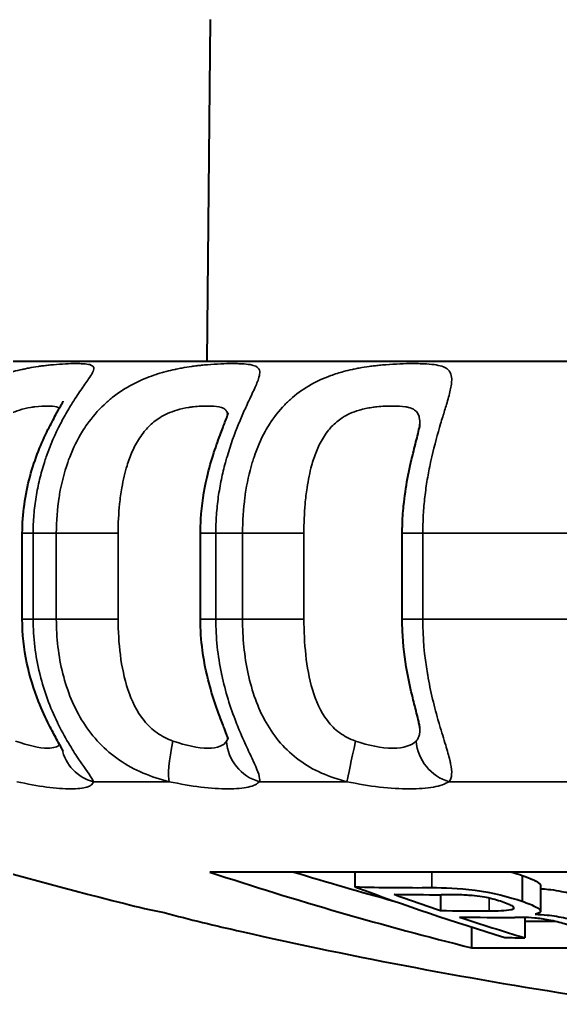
# Model space of a CAD drawing. Header units: millimetres. Extents: x 0 to 3364, y 0 to 2376.
# Drawn here: x 1390.16 to 1396.45, y 1665.91 to 1677.27 of the extents above; entities that cross this region are included whole.
import ezdxf

# ---------------------------------------------------------------- set-up
doc = ezdxf.new("R2010")
doc.units = ezdxf.units.MM
doc.header["$LTSCALE"] = 4
doc.layers.add('가시적인 것(ISO)', color=3, linetype='Continuous', lineweight=40, true_color=0x00ff00)
doc.layers.add('가시적인 좁은 것(ISO)', color=3, linetype='Continuous', lineweight=35, true_color=0x00ff00)

msp = doc.modelspace()

# ---------------------------------------------------------------- linework, layer by layer
at = {"layer": '가시적인 것(ISO)'}
for p, q in [((1392.3743, 1677.2741), (1392.3377, 1673.3049)), ((1387.3011, 1673.3049), (1423.3011, 1673.3049)), ((1390.1926, 1670.3088), (1390.1926, 1671.3049)), ((1392.2622, 1670.3088), (1392.2622, 1671.3049)), ((1394.6074, 1670.3088), (1394.6074, 1671.3049)), ((1392.5921, 1669.3503), (1392.5922, 1669.3503)), ((1392.9111, 1669.3503), (1392.9112, 1669.3503)), ((1394.9673, 1669.3503), (1394.9674, 1669.3503)), ((1409.0826, 1667.3697), (1392.3699, 1667.3697)), ((1394.0551, 1667.3697), (1394.0551, 1667.1977)), ((1396.0016, 1667.3302), (1396.0016, 1667.0302)), ((1396.2139, 1667.2145), (1396.2139, 1666.9145)), ((1395.0503, 1667.1064), (1395.0503, 1666.9223)), ((1396.0332, 1666.8416), (1396.0332, 1666.6045)), ((1396.3795, 1666.7966), (1396.0332, 1666.7966)), ((1395.4126, 1666.73), (1395.4126, 1666.49)), ((1395.4126, 1666.49), (1408.1928, 1666.49))]:
    msp.add_line(p, q, dxfattribs=at)
for start, end in [(251.03715, 255.84106), (257.24401, 261.40872)]:
    msp.add_arc((1405.3011, 1722.1741), 56.9, start, end, dxfattribs=at)
for centre, major_axis, ratio, start_param, end_param in [((1405.3011, 1722.1741), (0, -56.9), 0.8451759, 6.010942, 6.0760841), ((1405.3011, 1722.1741), (0, -56.6), 0.8451759, 6.0306227, 6.0557458), ((1394.7687, 1721.8741), (0, -54.6861), 0.692227, 6.264333, 6.2880116), ((1404.5871, 1721.8741), (0, -56.5906), 0.7216551, 6.0223461, 6.0662637), ((1404.8223, 1721.8741), (0, -56.5958), 0.7216205, 6.0280258, 6.0415686), ((1394.9927, 1721.8741), (0, -54.7677), 0.6922753, 6.2705622, 6.2849315), ((1393.7278, 1722.1741), (0, -55.4665), 0.4104777, 6.1799992, 6.2001424), ((1398.2601, 1722.1741), (0, -56.1173), 0.6629956, 6.1097405, 6.134204), ((1395.5274, 1721.8741), (0, -54.9561), 0.6921684, 6.2706417, 6.2855163), ((1404.8227, 1721.8741), (0, -56.5958), 0.721647, 6.0471975, 6.0662818), ((1395.7507, 1721.8741), (0, -55.0315), 0.6921622, 6.2706607, 6.2875189), ((1396.5083, 1721.8741), (0, -55.2739), 0.6919904, 6.2646042, 6.2707655)]:
    msp.add_ellipse(centre, major_axis=major_axis, ratio=ratio, start_param=start_param, end_param=end_param, dxfattribs=at)
for points, knots in [([(1390.1926, 1671.3049), (1390.1926, 1671.5283), (1390.225, 1671.7549), (1390.3096, 1672.0673), (1390.343, 1672.1662), (1390.4145, 1672.3478), (1390.4525, 1672.4319), (1390.5222, 1672.5726), (1390.554, 1672.6322), (1390.6036, 1672.7224), (1390.6232, 1672.757), (1390.6485, 1672.8029), (1390.6568, 1672.8183), (1390.6653, 1672.835), (1390.6674, 1672.8394), (1390.6682, 1672.841), (1390.6682, 1672.8412), (1390.6682, 1672.8412)], [0, 0, 0, 0, 0.06702213, 0.06702213, 0.09919206, 0.09919206, 0.12918749, 0.12918749, 0.15367738, 0.15367738, 0.17136256, 0.17136256, 0.182782, 0.182782, 0.18991104, 0.18991104, 0.19136644, 0.19136644, 0.19136644, 0.19136644]), ([(1392.2622, 1671.3049), (1392.2622, 1671.3598), (1392.264, 1671.4147), (1392.2774, 1671.6347), (1392.3027, 1671.7997), (1392.3619, 1672.0555), (1392.3897, 1672.1523), (1392.4455, 1672.3238), (1392.4734, 1672.4005), (1392.5193, 1672.5216), (1392.5382, 1672.57), (1392.5634, 1672.6364), (1392.5718, 1672.6595), (1392.5808, 1672.6863), (1392.5832, 1672.6943), (1392.5853, 1672.7016), (1392.5856, 1672.7026), (1392.5857, 1672.7032)], [0, 0, 0, 0, 0.01646684, 0.01646684, 0.0662079, 0.0662079, 0.0977163, 0.0977163, 0.12526387, 0.12526387, 0.14574158, 0.14574158, 0.15882704, 0.15882704, 0.16668936, 0.16668936, 0.1715139, 0.1715139, 0.1715139, 0.1715139]), ([(1394.6074, 1671.3049), (1394.6074, 1671.3317), (1394.6077, 1671.3586), (1394.6105, 1671.4661), (1394.6157, 1671.5466), (1394.6447, 1671.8388), (1394.6877, 1672.051), (1394.7514, 1672.3077), (1394.7699, 1672.3778), (1394.7935, 1672.4729), (1394.8011, 1672.5052), (1394.809, 1672.5442), (1394.8111, 1672.5563), (1394.8129, 1672.569), (1394.8132, 1672.5724), (1394.8133, 1672.5737), (1394.8133, 1672.5738), (1394.8133, 1672.5739)], [0, 0, 0, 0, 0.00805571, 0.00805571, 0.03226216, 0.03226216, 0.09688695, 0.09688695, 0.12272368, 0.12272368, 0.13806318, 0.13806318, 0.14693672, 0.14693672, 0.15302399, 0.15302399, 0.15444399, 0.15444399, 0.15444399, 0.15444399]), ([(1390.6677, 1668.7734), (1390.6676, 1668.7736), (1390.6674, 1668.7739), (1390.6658, 1668.7773), (1390.663, 1668.7832), (1390.6533, 1668.8019), (1390.6454, 1668.8165), (1390.6228, 1668.8572), (1390.6074, 1668.8846), (1390.5645, 1668.9623), (1390.5348, 1669.017), (1390.4626, 1669.16), (1390.4195, 1669.2535), (1390.3257, 1669.4911), (1390.2787, 1669.6423), (1390.2113, 1669.9632), (1390.1926, 1670.1367), (1390.1926, 1670.3088)], [0.02661533, 0.02661533, 0.02661533, 0.02661533, 0.0294363, 0.0294363, 0.03732185, 0.03732185, 0.04806105, 0.04806105, 0.06234907, 0.06234907, 0.08537463, 0.08537463, 0.11889528, 0.11889528, 0.16680095, 0.16680095, 0.21841987, 0.21841987, 0.21841987, 0.21841987]), ([(1392.5854, 1668.9118), (1392.5853, 1668.9119), (1392.5853, 1668.9121), (1392.5845, 1668.9151), (1392.5826, 1668.9217), (1392.5758, 1668.9425), (1392.5707, 1668.9569), (1392.5556, 1668.998), (1392.5443, 1669.0275), (1392.5137, 1669.1069), (1392.4931, 1669.1603), (1392.4412, 1669.3023), (1392.4096, 1669.3959), (1392.3406, 1669.6359), (1392.307, 1669.7886), (1392.2706, 1670.0636), (1392.2622, 1670.1865), (1392.2622, 1670.3088)], [0.01618566, 0.01618566, 0.01618566, 0.01618566, 0.01855519, 0.01855519, 0.02699198, 0.02699198, 0.03629142, 0.03629142, 0.0504293, 0.0504293, 0.07141237, 0.07141237, 0.10345496, 0.10345496, 0.1506642, 0.1506642, 0.18735957, 0.18735957, 0.18735957, 0.18735957]), ([(1394.8134, 1669.0396), (1394.8134, 1669.0396), (1394.8133, 1669.0408), (1394.8125, 1669.0476), (1394.8113, 1669.056), (1394.8069, 1669.0807), (1394.8031, 1669.0987), (1394.7919, 1669.1478), (1394.7836, 1669.1812), (1394.7608, 1669.2704), (1394.7453, 1669.3299), (1394.7066, 1669.4875), (1394.6833, 1669.5908), (1394.6366, 1669.8487), (1394.6174, 1670.0088), (1394.6084, 1670.2155), (1394.6074, 1670.2622), (1394.6074, 1670.3088)], [0.00510241, 0.00510241, 0.00510241, 0.00510241, 0.00934236, 0.00934236, 0.01742867, 0.01742867, 0.02782897, 0.02782897, 0.04227652, 0.04227652, 0.06395576, 0.06395576, 0.09745669, 0.09745669, 0.14560969, 0.14560969, 0.15960298, 0.15960298, 0.15960298, 0.15960298]), ([(1396.0016, 1667.3302), (1396.0459, 1667.3143), (1396.0871, 1667.2987), (1396.1215, 1667.2834), (1396.1376, 1667.2762), (1396.1522, 1667.269), (1396.1646, 1667.262), (1396.1787, 1667.2541), (1396.1903, 1667.2463), (1396.1986, 1667.2389), (1396.2047, 1667.2336), (1396.2091, 1667.2284), (1396.2115, 1667.2235), (1396.2131, 1667.2204), (1396.2139, 1667.2174), (1396.2139, 1667.2145)], [0, 0, 0, 0, 0.0001900678, 0.0001900678, 0.0001900678, 0.00027928032, 0.00027928032, 0.00027928032, 0.0003801356, 0.0003801356, 0.0003801356, 0.00045400624, 0.00045400624, 0.00045400624, 0.00050148158, 0.00050148158, 0.00050148158, 0.00050148158]), ([(1394.9514, 1667.1887), (1395.0939, 1667.1891), (1395.2564, 1667.1849), (1395.6505, 1667.1324), (1395.8542, 1667.0807), (1396.0016, 1667.0302)], [0, 0, 0, 0, 0.5, 0.5, 1, 1, 1, 1]), ([(1395.7883, 1667.0165), (1395.7621, 1667.0255), (1395.7342, 1667.0346), (1395.6768, 1667.0512), (1395.6448, 1667.0596), (1395.5823, 1667.0729), (1395.5482, 1667.0796), (1395.4651, 1667.0914), (1395.4252, 1667.0951), (1395.3591, 1667.1), (1395.3016, 1667.1037), (1395.1622, 1667.1065), (1395.1106, 1667.1065), (1395.0589, 1667.1065)], [-0.24426876, -0.24426876, -0.24426876, -0.24426876, -0.17848251, -0.17848251, -0.12000525, -0.12000525, -0.08850033, -0.08850033, -0.05630195, -0.05630195, -0.02221859, -0.02221859, 0, 0, 0, 0]), ([(1396.2139, 1667.1763), (1396.2217, 1667.1758), (1396.2297, 1667.1753), (1396.268, 1667.1724), (1396.2991, 1667.1694), (1396.3748, 1667.1598), (1396.4157, 1667.1532), (1396.4841, 1667.1398), (1396.5284, 1667.1305), (1396.6502, 1667.0995), (1396.7022, 1667.0839), (1396.7377, 1667.0733)], [-0.068951486, -0.068951486, -0.068951486, -0.068951486, -0.064613188, -0.064613188, -0.048254751, -0.048254751, -0.027270638, -0.027270638, -0.014096143, -0.014096143, 0, 0, 0, 0]), ([(1395.6161, 1666.9181), (1395.665, 1666.9183), (1395.712, 1666.9192), (1395.7561, 1666.9213), (1395.7998, 1666.9234), (1395.8394, 1666.9268), (1395.8695, 1666.9329), (1395.8847, 1666.936), (1395.8967, 1666.94), (1395.902, 1666.9453), (1395.9073, 1666.9507), (1395.9065, 1666.9574), (1395.8986, 1666.965), (1395.8915, 1666.9718), (1395.8784, 1666.9793), (1395.8624, 1666.9869), (1395.8422, 1666.9965), (1395.8161, 1667.0065), (1395.7883, 1667.0165)], [0, 0, 0, 0, 0.00021229069, 0.00021229069, 0.00021229069, 0.00042328544, 0.00042328544, 0.00042328544, 0.00052966105, 0.00052966105, 0.00052966105, 0.00063706971, 0.00063706971, 0.00063706971, 0.00073262946, 0.00073262946, 0.00073262946, 0.00085336554, 0.00085336554, 0.00085336554, 0.00085336554]), ([(1396.0016, 1667.0302), (1396.0659, 1667.0072), (1396.1262, 1666.9837), (1396.1646, 1666.962), (1396.189, 1666.9483), (1396.2058, 1666.935), (1396.2115, 1666.9235), (1396.2173, 1666.912), (1396.2122, 1666.9019), (1396.1979, 1666.8941), (1396.187, 1666.8881), (1396.1706, 1666.8834), (1396.1521, 1666.8793)], [0, 0, 0, 0, 0.3659486, 0.3659486, 0.3659486, 0.5961298, 0.5961298, 0.5961298, 0.8272124, 0.8272124, 0.8272124, 1, 1, 1, 1]), ([(1396.1521, 1666.8793), (1396.1953, 1666.8778), (1396.2424, 1666.875), (1396.2931, 1666.8697), (1396.3278, 1666.8661), (1396.3648, 1666.8612), (1396.401, 1666.8552), (1396.4372, 1666.8492), (1396.4734, 1666.8421), (1396.5074, 1666.8346), (1396.5686, 1666.821), (1396.6251, 1666.806), (1396.6772, 1666.7911), (1396.6979, 1666.7852), (1396.7178, 1666.7792), (1396.7377, 1666.7733)], [0, 0, 0, 0, 0.2451697, 0.2451697, 0.2451697, 0.4124681, 0.4124681, 0.4124681, 0.5791745, 0.5791745, 0.5791745, 0.8808313, 0.8808313, 0.8808313, 1, 1, 1, 1]), ([(1396.5727, 1666.7449), (1396.5216, 1666.7599), (1396.4677, 1666.7751), (1396.4089, 1666.7896), (1396.3775, 1666.7972), (1396.3443, 1666.8048), (1396.3099, 1666.8116), (1396.2828, 1666.8169), (1396.2544, 1666.8219), (1396.2268, 1666.8258), (1396.1992, 1666.8296), (1396.1721, 1666.8326), (1396.1466, 1666.8349), (1396.0966, 1666.8393), (1396.0509, 1666.8413), (1396.0089, 1666.8423), (1395.9764, 1666.8431), (1395.9456, 1666.8432), (1395.9158, 1666.8431)], [0, 0, 0, 0, 0.2613395, 0.2613395, 0.2613395, 0.4004263, 0.4004263, 0.4004263, 0.510273, 0.510273, 0.510273, 0.6195376, 0.6195376, 0.6195376, 0.8343687, 0.8343687, 0.8343687, 1, 1, 1, 1])]:
    msp.add_open_spline(points, degree=3, knots=knots, dxfattribs=at)
msp.add_open_spline([(1395.875, 1667.3697), (1395.9203, 1667.3568), (1395.9629, 1667.3434), (1396.0016, 1667.3302)], degree=3, dxfattribs=at)
at = {"layer": '가시적인 좁은 것(ISO)'}
for p, q in [((1390.318, 1671.3049), (1390.1926, 1671.3049)), ((1390.318, 1671.3049), (1390.5876, 1671.3049)), ((1390.318, 1671.3049), (1390.318, 1670.3088)), ((1390.5876, 1670.3088), (1390.5876, 1671.3049)), ((1391.3058, 1671.3049), (1390.5876, 1671.3049)), ((1391.3058, 1671.3049), (1391.3058, 1670.3088)), ((1392.2622, 1671.3049), (1392.4407, 1671.3049)), ((1392.4407, 1671.3049), (1392.7516, 1671.3049)), ((1392.4407, 1671.3049), (1392.4407, 1670.3088)), ((1392.7516, 1670.3088), (1392.7516, 1671.3049)), ((1392.7516, 1671.3049), (1393.4645, 1671.3049)), ((1393.4645, 1671.3049), (1393.4645, 1670.3088)), ((1394.846, 1671.3049), (1394.6074, 1671.3049)), ((1394.846, 1671.3049), (1398.6697, 1671.3049)), ((1394.846, 1671.3049), (1394.846, 1670.3088)), ((1390.318, 1670.3088), (1390.1926, 1670.3088)), ((1390.318, 1670.3088), (1390.5876, 1670.3088)), ((1391.3058, 1670.3088), (1390.5876, 1670.3088)), ((1392.4407, 1670.3088), (1392.2622, 1670.3088)), ((1392.4407, 1670.3088), (1392.7516, 1670.3088)), ((1393.4645, 1670.3088), (1392.7516, 1670.3088)), ((1394.846, 1670.3088), (1394.6074, 1670.3088)), ((1394.846, 1670.3088), (1398.6697, 1670.3088)), ((1391.0181, 1668.4194), (1391.8993, 1668.4194)), ((1392.949, 1668.4194), (1393.9648, 1668.4194)), ((1395.1511, 1668.4194), (1399.5608, 1668.4194)), ((1394.9514, 1667.3697), (1394.9514, 1667.1887)), ((1395.6161, 1667.0656), (1395.6161, 1666.9181))]:
    msp.add_line(p, q, dxfattribs=at)
for centre, major_axis, ratio, start_param, end_param in [((1391.1437, 1668.8917), (-0.4882, 0.108), 0.9774647, 0.4095619, 1.5297021), ((1392.0171, 1668.8917), (-0.1042, -0.489), 0.1455103, 4.7433741, 6.0505554), ((1393.0575, 1668.8917), (0.368, -0.3385), 0.9599899, 3.9055542, 5.2127355), ((1394.0644, 1668.8917), (-0.1031, -0.4893), 0.0008845, 4.7125753, 6.0197566), ((1395.2403, 1668.8917), (-0.2652, 0.4239), 0.9214258, 1.0477534, 2.3549346)]:
    msp.add_ellipse(centre, major_axis=major_axis, ratio=ratio, start_param=start_param, end_param=end_param, dxfattribs=at)
for points, knots in [([(1388.7469, 1671.3049), (1388.7469, 1671.4471), (1388.759, 1671.5869), (1388.7833, 1671.7241), (1388.7854, 1671.7357), (1388.7875, 1671.7473), (1388.7898, 1671.7589), (1388.8139, 1671.8842), (1388.8491, 1672.0085), (1388.8944, 1672.1259), (1388.9028, 1672.1476), (1388.9115, 1672.169), (1388.9206, 1672.1902), (1388.9653, 1672.2945), (1389.0188, 1672.3943), (1389.0822, 1672.4886), (1389.1014, 1672.5171), (1389.1215, 1672.5451), (1389.1425, 1672.5726), (1389.2051, 1672.6544), (1389.2744, 1672.7294), (1389.3512, 1672.7979), (1389.3839, 1672.8271), (1389.4181, 1672.8552), (1389.4537, 1672.882), (1389.5296, 1672.9393), (1389.6101, 1672.9896), (1389.6946, 1673.0333), (1389.7257, 1673.0494), (1389.7575, 1673.0646), (1389.7897, 1673.079), (1389.8022, 1673.0846), (1389.8148, 1673.09), (1389.8274, 1673.0953), (1389.8638, 1673.1105), (1389.9007, 1673.1246), (1389.9379, 1673.1376), (1389.963, 1673.1464), (1389.9882, 1673.1547), (1390.0135, 1673.1624), (1390.0388, 1673.1702), (1390.0641, 1673.1775), (1390.0894, 1673.1843), (1390.1232, 1673.1933), (1390.1571, 1673.2016), (1390.191, 1673.2091), (1390.1982, 1673.2107), (1390.2054, 1673.2122), (1390.2125, 1673.2138), (1390.2307, 1673.2176), (1390.2489, 1673.2213), (1390.267, 1673.2247), (1390.3048, 1673.2319), (1390.3424, 1673.2381), (1390.3792, 1673.2436), (1390.3976, 1673.2463), (1390.4158, 1673.2488), (1390.4338, 1673.2511), (1390.4518, 1673.2534), (1390.4696, 1673.2555), (1390.4872, 1673.2575), (1390.5098, 1673.26), (1390.5321, 1673.2622), (1390.5539, 1673.2642), (1390.6524, 1673.273), (1390.742, 1673.2768), (1390.8137, 1673.2769), (1390.8356, 1673.2769), (1390.856, 1673.2766), (1390.8748, 1673.2759), (1390.8841, 1673.2756), (1390.893, 1673.2752), (1390.9015, 1673.2746), (1390.932, 1673.2726), (1390.9565, 1673.2694), (1390.9752, 1673.2646), (1391.0112, 1673.2553), (1391.0261, 1673.2396), (1391.0234, 1673.2151), (1391.0225, 1673.2066), (1391.0195, 1673.197), (1391.0148, 1673.1862), (1391.0129, 1673.1818), (1391.0106, 1673.1771), (1391.0081, 1673.1722), (1390.9975, 1673.1516), (1390.9818, 1673.1271), (1390.9622, 1673.0984), (1390.9494, 1673.0796), (1390.935, 1673.059), (1390.9195, 1673.0369), (1390.8891, 1672.9935), (1390.8541, 1672.9434), (1390.8168, 1672.8867), (1390.7992, 1672.8599), (1390.7813, 1672.8318), (1390.7632, 1672.8026), (1390.735, 1672.757), (1390.7064, 1672.7084), (1390.678, 1672.6569), (1390.6639, 1672.6313), (1390.6498, 1672.6049), (1390.6359, 1672.5778), (1390.5754, 1672.4601), (1390.519, 1672.332), (1390.471, 1672.1942), (1390.4634, 1672.1726), (1390.4561, 1672.1508), (1390.4491, 1672.1289), (1390.4283, 1672.0643), (1390.4097, 1671.9986), (1390.3935, 1671.9317), (1390.3854, 1671.8983), (1390.3778, 1671.8646), (1390.3709, 1671.8306), (1390.3641, 1671.7966), (1390.3578, 1671.7624), (1390.3522, 1671.7278), (1390.3409, 1671.6587), (1390.3324, 1671.5886), (1390.3266, 1671.5179), (1390.3209, 1671.4473), (1390.318, 1671.3761), (1390.318, 1671.3049)], [0, 0, 0, 0, 0.000420749, 0.000420749, 0.000420749, 0.0004563155, 0.0004563155, 0.0004563155, 0.000841498, 0.000841498, 0.000841498, 0.0009126156, 0.0009126156, 0.0009126156, 0.0012622471, 0.0012622471, 0.0012622471, 0.0013680066, 0.0013680066, 0.0013680066, 0.0016829961, 0.0016829961, 0.0016829961, 0.0018174183, 0.0018174183, 0.0018174183, 0.0021037451, 0.0021037451, 0.0021037451, 0.0022089323, 0.0022089323, 0.0022089323, 0.0022496191, 0.0022496191, 0.0022496191, 0.0023667132, 0.0023667132, 0.0023667132, 0.0024456037, 0.0024456037, 0.0024456037, 0.0025244941, 0.0025244941, 0.0025244941, 0.0026296814, 0.0026296814, 0.0026296814, 0.0026519559, 0.0026519559, 0.0026519559, 0.0027085718, 0.0027085718, 0.0027085718, 0.0028269075, 0.0028269075, 0.0028269075, 0.0028860753, 0.0028860753, 0.0028860753, 0.0029452431, 0.0029452431, 0.0029452431, 0.0030215593, 0.0030215593, 0.0030215593, 0.0033659921, 0.0033659921, 0.0033659921, 0.0034711794, 0.0034711794, 0.0034711794, 0.003523773, 0.003523773, 0.003523773, 0.0037137134, 0.0037137134, 0.0037137134, 0.0040802361, 0.0040802361, 0.0040802361, 0.0042074902, 0.0042074902, 0.0042074902, 0.0042600838, 0.0042600838, 0.0042600838, 0.0044822432, 0.0044822432, 0.0044822432, 0.0046282392, 0.0046282392, 0.0046282392, 0.0049141423, 0.0049141423, 0.0049141423, 0.0050489882, 0.0050489882, 0.0050489882, 0.0052593627, 0.0052593627, 0.0052593627, 0.0053641221, 0.0053641221, 0.0053641221, 0.0058190275, 0.0058190275, 0.0058190275, 0.0058904863, 0.0058904863, 0.0058904863, 0.0061008608, 0.0061008608, 0.0061008608, 0.006206048, 0.006206048, 0.006206048, 0.0063112353, 0.0063112353, 0.0063112353, 0.0065216098, 0.0065216098, 0.0065216098, 0.0067319843, 0.0067319843, 0.0067319843, 0.0067319843]), ([(1390.5876, 1671.3049), (1390.5876, 1671.4473), (1390.5983, 1671.5873), (1390.62, 1671.7247), (1390.6218, 1671.7361), (1390.6237, 1671.7475), (1390.6256, 1671.7589), (1390.6471, 1671.8846), (1390.6786, 1672.0093), (1390.7196, 1672.127), (1390.7271, 1672.1483), (1390.7348, 1672.1694), (1390.7429, 1672.1902), (1390.7834, 1672.2951), (1390.8324, 1672.3953), (1390.8911, 1672.4901), (1390.9085, 1672.5181), (1390.9267, 1672.5456), (1390.9458, 1672.5726), (1391.0041, 1672.6551), (1391.0693, 1672.7306), (1391.1424, 1672.7995), (1391.1727, 1672.8281), (1391.2045, 1672.8556), (1391.2378, 1672.882), (1391.3108, 1672.9399), (1391.389, 1672.9907), (1391.4721, 1673.0347), (1391.5024, 1673.0508), (1391.5334, 1673.066), (1391.5651, 1673.0803), (1391.5764, 1673.0854), (1391.5878, 1673.0904), (1391.5993, 1673.0953), (1391.6119, 1673.1007), (1391.6247, 1673.1059), (1391.6375, 1673.111), (1391.6742, 1673.1257), (1391.7115, 1673.1391), (1391.7493, 1673.1515), (1391.7682, 1673.1577), (1391.7872, 1673.1636), (1391.8063, 1673.1692), (1391.8253, 1673.1748), (1391.8445, 1673.1801), (1391.8637, 1673.1852), (1391.8978, 1673.1942), (1391.9323, 1673.2025), (1391.9669, 1673.2099), (1391.9729, 1673.2112), (1391.979, 1673.2125), (1391.9851, 1673.2138), (1392.005, 1673.2179), (1392.0249, 1673.2218), (1392.0449, 1673.2254), (1392.0839, 1673.2325), (1392.1228, 1673.2388), (1392.1613, 1673.2441), (1392.1806, 1673.2468), (1392.1998, 1673.2493), (1392.2188, 1673.2516), (1392.2378, 1673.2539), (1392.2566, 1673.256), (1392.2753, 1673.2579), (1392.298, 1673.2602), (1392.3205, 1673.2623), (1392.3427, 1673.2642), (1392.4505, 1673.2731), (1392.5518, 1673.2769), (1392.6371, 1673.2769)], [0, 0, 0, 0, 0.000421362, 0.000421362, 0.000421362, 0.0004563158, 0.0004563158, 0.0004563158, 0.0008427241, 0.0008427241, 0.0008427241, 0.0009126152, 0.0009126152, 0.0009126152, 0.0012640861, 0.0012640861, 0.0012640861, 0.001368003, 0.001368003, 0.001368003, 0.0016854481, 0.0016854481, 0.0016854481, 0.0018174205, 0.0018174205, 0.0018174205, 0.0021068102, 0.0021068102, 0.0021068102, 0.0022121507, 0.0022121507, 0.0022121507, 0.0022496542, 0.0022496542, 0.0022496542, 0.002291156, 0.002291156, 0.002291156, 0.0024096641, 0.0024096641, 0.0024096641, 0.0024689181, 0.0024689181, 0.0024689181, 0.0025281722, 0.0025281722, 0.0025281722, 0.0026335127, 0.0026335127, 0.0026335127, 0.0026519825, 0.0026519825, 0.0026519825, 0.0027125181, 0.0027125181, 0.0027125181, 0.0028310261, 0.0028310261, 0.0028310261, 0.0028902802, 0.0028902802, 0.0028902802, 0.0029495342, 0.0029495342, 0.0029495342, 0.0030215699, 0.0030215699, 0.0030215699, 0.0033708962, 0.0033708962, 0.0033708962, 0.0033708962]), ([(1392.6371, 1673.2769), (1392.6627, 1673.2769), (1392.6871, 1673.2766), (1392.71, 1673.2759), (1392.7214, 1673.2755), (1392.7324, 1673.275), (1392.743, 1673.2745), (1392.7804, 1673.2725), (1392.8123, 1673.2693), (1392.8391, 1673.2646), (1392.8922, 1673.2553), (1392.9254, 1673.2396), (1392.9405, 1673.2151), (1392.9459, 1673.2064), (1392.9491, 1673.1965), (1392.9505, 1673.1853), (1392.951, 1673.1808), (1392.9512, 1673.1761), (1392.9512, 1673.1712), (1392.9509, 1673.1508), (1392.9456, 1673.1266), (1392.9363, 1673.0984), (1392.9299, 1673.0792), (1392.9217, 1673.0581), (1392.9121, 1673.0355), (1392.8939, 1672.9924), (1392.8706, 1672.9428), (1392.8442, 1672.8867), (1392.8313, 1672.8594), (1392.8179, 1672.8308), (1392.8042, 1672.801), (1392.7831, 1672.7554), (1392.7611, 1672.7068), (1392.7389, 1672.6553), (1392.728, 1672.6302), (1392.7171, 1672.6044), (1392.7062, 1672.5778), (1392.6579, 1672.4601), (1392.6113, 1672.332), (1392.5711, 1672.1942), (1392.5646, 1672.1722), (1392.5584, 1672.15), (1392.5524, 1672.1277), (1392.5349, 1672.0632), (1392.5192, 1671.9976), (1392.5054, 1671.9308), (1392.4985, 1671.8975), (1392.4921, 1671.8638), (1392.4862, 1671.8299), (1392.4803, 1671.7959), (1392.4749, 1671.7617), (1392.4701, 1671.7272), (1392.4605, 1671.6582), (1392.4531, 1671.5882), (1392.4482, 1671.5176), (1392.4432, 1671.4471), (1392.4407, 1671.376), (1392.4407, 1671.3049)], [0.0033708962, 0.0033708962, 0.0033708962, 0.0033708962, 0.0034759302, 0.0034759302, 0.0034759302, 0.0035284472, 0.0035284472, 0.0035284472, 0.0037136948, 0.0037136948, 0.0037136948, 0.0040802354, 0.0040802354, 0.0040802354, 0.0042111683, 0.0042111683, 0.0042111683, 0.0042636853, 0.0042636853, 0.0042636853, 0.0044822603, 0.0044822603, 0.0044822603, 0.0046313043, 0.0046313043, 0.0046313043, 0.0049141486, 0.0049141486, 0.0049141486, 0.0050514403, 0.0050514403, 0.0050514403, 0.0052615083, 0.0052615083, 0.0052615083, 0.0053641295, 0.0053641295, 0.0053641295, 0.0058190275, 0.0058190275, 0.0058190275, 0.0058917123, 0.0058917123, 0.0058917123, 0.0061017803, 0.0061017803, 0.0061017803, 0.0062068143, 0.0062068143, 0.0062068143, 0.0063118483, 0.0063118483, 0.0063118483, 0.0065219163, 0.0065219163, 0.0065219163, 0.0067319843, 0.0067319843, 0.0067319843, 0.0067319843]), ([(1392.7516, 1671.3049), (1392.7516, 1671.4471), (1392.7606, 1671.5869), (1392.779, 1671.7241), (1392.7805, 1671.7357), (1392.7821, 1671.7473), (1392.7838, 1671.7589), (1392.8021, 1671.8842), (1392.829, 1672.0085), (1392.8644, 1672.1259), (1392.871, 1672.1476), (1392.8778, 1672.169), (1392.8849, 1672.1902), (1392.9201, 1672.2945), (1392.9628, 1672.3943), (1393.0147, 1672.4886), (1393.0304, 1672.5171), (1393.047, 1672.5451), (1393.0644, 1672.5726), (1393.1163, 1672.6544), (1393.1748, 1672.7294), (1393.2413, 1672.7979), (1393.2696, 1672.8271), (1393.2994, 1672.8552), (1393.3308, 1672.882), (1393.3978, 1672.9393), (1393.4702, 1672.9896), (1393.5481, 1673.0333), (1393.5768, 1673.0494), (1393.6063, 1673.0646), (1393.6366, 1673.079), (1393.6483, 1673.0846), (1393.6601, 1673.09), (1393.6721, 1673.0953), (1393.7065, 1673.1105), (1393.7417, 1673.1246), (1393.7776, 1673.1376), (1393.8018, 1673.1464), (1393.8263, 1673.1547), (1393.851, 1673.1624), (1393.8758, 1673.1702), (1393.9008, 1673.1775), (1393.926, 1673.1843), (1393.9596, 1673.1933), (1393.9937, 1673.2016), (1394.0282, 1673.2091), (1394.0355, 1673.2107), (1394.0429, 1673.2122), (1394.0502, 1673.2138), (1394.0688, 1673.2176), (1394.0875, 1673.2213), (1394.1063, 1673.2247), (1394.1455, 1673.2319), (1394.185, 1673.2381), (1394.2243, 1673.2436), (1394.2439, 1673.2463), (1394.2636, 1673.2488), (1394.2831, 1673.2511), (1394.3027, 1673.2534), (1394.3222, 1673.2555), (1394.3416, 1673.2575), (1394.3666, 1673.26), (1394.3915, 1673.2622), (1394.4162, 1673.2642), (1394.5279, 1673.273), (1394.6362, 1673.2768), (1394.7315, 1673.2769), (1394.7606, 1673.2769), (1394.7888, 1673.2766), (1394.8156, 1673.2759), (1394.829, 1673.2756), (1394.8421, 1673.2752), (1394.8548, 1673.2746), (1394.9006, 1673.2726), (1394.9413, 1673.2694), (1394.9769, 1673.2646), (1395.0456, 1673.2553), (1395.0967, 1673.2396), (1395.1292, 1673.2151), (1395.1405, 1673.2066), (1395.1497, 1673.197), (1395.1572, 1673.1862), (1395.1603, 1673.1818), (1395.163, 1673.1771), (1395.1655, 1673.1722), (1395.176, 1673.1516), (1395.1812, 1673.1271), (1395.182, 1673.0984), (1395.1825, 1673.0796), (1395.1811, 1673.059), (1395.1781, 1673.0369), (1395.1724, 1672.9935), (1395.1607, 1672.9434), (1395.1452, 1672.8867), (1395.1379, 1672.8599), (1395.1298, 1672.8318), (1395.1211, 1672.8026), (1395.1076, 1672.757), (1395.0927, 1672.7084), (1395.077, 1672.6569), (1395.0693, 1672.6313), (1395.0613, 1672.6049), (1395.0532, 1672.5778), (1395.0182, 1672.4601), (1394.9824, 1672.332), (1394.9508, 1672.1942), (1394.9458, 1672.1726), (1394.941, 1672.1508), (1394.9363, 1672.1289), (1394.9225, 1672.0643), (1394.9099, 1671.9986), (1394.8987, 1671.9317), (1394.8932, 1671.8983), (1394.888, 1671.8646), (1394.8832, 1671.8306), (1394.8784, 1671.7966), (1394.874, 1671.7624), (1394.8701, 1671.7278), (1394.8622, 1671.6587), (1394.8562, 1671.5886), (1394.8521, 1671.5179), (1394.8481, 1671.4473), (1394.846, 1671.3761), (1394.846, 1671.3049)], [0, 0, 0, 0, 0.000420749, 0.000420749, 0.000420749, 0.0004563155, 0.0004563155, 0.0004563155, 0.000841498, 0.000841498, 0.000841498, 0.0009126156, 0.0009126156, 0.0009126156, 0.0012622471, 0.0012622471, 0.0012622471, 0.0013680066, 0.0013680066, 0.0013680066, 0.0016829961, 0.0016829961, 0.0016829961, 0.0018174183, 0.0018174183, 0.0018174183, 0.0021037451, 0.0021037451, 0.0021037451, 0.0022089323, 0.0022089323, 0.0022089323, 0.0022496191, 0.0022496191, 0.0022496191, 0.0023667132, 0.0023667132, 0.0023667132, 0.0024456037, 0.0024456037, 0.0024456037, 0.0025244941, 0.0025244941, 0.0025244941, 0.0026296814, 0.0026296814, 0.0026296814, 0.0026519559, 0.0026519559, 0.0026519559, 0.0027085718, 0.0027085718, 0.0027085718, 0.0028269075, 0.0028269075, 0.0028269075, 0.0028860753, 0.0028860753, 0.0028860753, 0.0029452431, 0.0029452431, 0.0029452431, 0.0030215593, 0.0030215593, 0.0030215593, 0.0033659921, 0.0033659921, 0.0033659921, 0.0034711794, 0.0034711794, 0.0034711794, 0.003523773, 0.003523773, 0.003523773, 0.0037137134, 0.0037137134, 0.0037137134, 0.0040802361, 0.0040802361, 0.0040802361, 0.0042074902, 0.0042074902, 0.0042074902, 0.0042600838, 0.0042600838, 0.0042600838, 0.0044822432, 0.0044822432, 0.0044822432, 0.0046282392, 0.0046282392, 0.0046282392, 0.0049141423, 0.0049141423, 0.0049141423, 0.0050489882, 0.0050489882, 0.0050489882, 0.0052593627, 0.0052593627, 0.0052593627, 0.0053641221, 0.0053641221, 0.0053641221, 0.0058190275, 0.0058190275, 0.0058190275, 0.0058904863, 0.0058904863, 0.0058904863, 0.0061008608, 0.0061008608, 0.0061008608, 0.006206048, 0.006206048, 0.006206048, 0.0063112353, 0.0063112353, 0.0063112353, 0.0065216098, 0.0065216098, 0.0065216098, 0.0067319843, 0.0067319843, 0.0067319843, 0.0067319843]), ([(1390.6242, 1672.7591), (1390.6201, 1672.7623), (1390.6154, 1672.7651), (1390.6102, 1672.7676), (1390.6041, 1672.7704), (1390.5973, 1672.7727), (1390.5898, 1672.7747), (1390.5641, 1672.7813), (1390.529, 1672.7839), (1390.4867, 1672.7839), (1390.4444, 1672.7839), (1390.394, 1672.7812), (1390.3386, 1672.7743), (1390.3225, 1672.7723), (1390.3059, 1672.77), (1390.289, 1672.7672), (1390.2472, 1672.7602), (1390.203, 1672.7504), (1390.1582, 1672.7366), (1390.1226, 1672.7256), (1390.0867, 1672.712), (1390.0517, 1672.6957), (1390.0217, 1672.6817), (1389.9923, 1672.6658), (1389.964, 1672.6477), (1389.9172, 1672.618), (1389.8738, 1672.5831), (1389.8344, 1672.5442), (1389.8162, 1672.5262), (1389.7988, 1672.5074), (1389.7823, 1672.4878), (1389.741, 1672.439), (1389.7059, 1672.387), (1389.6751, 1672.3324), (1389.6609, 1672.3074), (1389.6477, 1672.2818), (1389.6353, 1672.2557), (1389.6097, 1672.2018), (1389.588, 1672.1467), (1389.5691, 1672.0907), (1389.5556, 1672.0505), (1389.5437, 1672.0099), (1389.533, 1671.9689), (1389.5215, 1671.9249), (1389.5115, 1671.8802), (1389.5028, 1671.8351), (1389.4907, 1671.7725), (1389.481, 1671.7088), (1389.4737, 1671.6454), (1389.4606, 1671.5325), (1389.4545, 1671.4193), (1389.4545, 1671.3049)], [0.001823504, 0.001823504, 0.001823504, 0.001823504, 0.0018768251, 0.0018768251, 0.0018768251, 0.0019378424, 0.0019378424, 0.0019378424, 0.002144943, 0.002144943, 0.002144943, 0.0023524926, 0.0023524926, 0.0023524926, 0.0024130609, 0.0024130609, 0.0024130609, 0.0025625123, 0.0025625123, 0.0025625123, 0.0026811787, 0.0026811787, 0.0026811787, 0.002782454, 0.002782454, 0.002782454, 0.0029492966, 0.0029492966, 0.0029492966, 0.0030262461, 0.0030262461, 0.0030262461, 0.0032174145, 0.0032174145, 0.0032174145, 0.0033049371, 0.0033049371, 0.0033049371, 0.0034855324, 0.0034855324, 0.0034855324, 0.0036148495, 0.0036148495, 0.0036148495, 0.0037536502, 0.0037536502, 0.0037536502, 0.0039466375, 0.0039466375, 0.0039466375, 0.004289886, 0.004289886, 0.004289886, 0.004289886]), ([(1392.5793, 1672.682), (1392.5786, 1672.6871), (1392.5777, 1672.692), (1392.5765, 1672.6967), (1392.5725, 1672.7131), (1392.5658, 1672.7267), (1392.5559, 1672.7376), (1392.5437, 1672.7511), (1392.5264, 1672.7607), (1392.5051, 1672.7676), (1392.4963, 1672.7704), (1392.4868, 1672.7727), (1392.4765, 1672.7747), (1392.4419, 1672.7813), (1392.398, 1672.7839), (1392.3483, 1672.7839), (1392.2984, 1672.7839), (1392.2413, 1672.7812), (1392.1805, 1672.7743), (1392.1628, 1672.7723), (1392.1448, 1672.77), (1392.1265, 1672.7672), (1392.0813, 1672.7602), (1392.0344, 1672.7504), (1391.9876, 1672.7366), (1391.9505, 1672.7256), (1391.9135, 1672.712), (1391.8777, 1672.6957), (1391.8472, 1672.6817), (1391.8174, 1672.6658), (1391.789, 1672.6477), (1391.7421, 1672.618), (1391.6992, 1672.5831), (1391.6607, 1672.5442), (1391.643, 1672.5262), (1391.6261, 1672.5074), (1391.6101, 1672.4878), (1391.5702, 1672.439), (1391.5367, 1672.387), (1391.5077, 1672.3324), (1391.4943, 1672.3074), (1391.4819, 1672.2818), (1391.4703, 1672.2557), (1391.4464, 1672.2018), (1391.4263, 1672.1467), (1391.409, 1672.0907), (1391.3966, 1672.0505), (1391.3857, 1672.0099), (1391.376, 1671.9689), (1391.3656, 1671.9249), (1391.3566, 1671.8802), (1391.3488, 1671.8351), (1391.3379, 1671.7725), (1391.3293, 1671.7088), (1391.3227, 1671.6454), (1391.3112, 1671.5325), (1391.3058, 1671.4193), (1391.3058, 1671.3049)], [0.0015745409, 0.0015745409, 0.0015745409, 0.0015745409, 0.0016087072, 0.0016087072, 0.0016087072, 0.0017284274, 0.0017284274, 0.0017284274, 0.0018768251, 0.0018768251, 0.0018768251, 0.0019378424, 0.0019378424, 0.0019378424, 0.002144943, 0.002144943, 0.002144943, 0.0023524926, 0.0023524926, 0.0023524926, 0.0024130609, 0.0024130609, 0.0024130609, 0.0025625123, 0.0025625123, 0.0025625123, 0.0026811787, 0.0026811787, 0.0026811787, 0.002782454, 0.002782454, 0.002782454, 0.0029492966, 0.0029492966, 0.0029492966, 0.0030262461, 0.0030262461, 0.0030262461, 0.0032174145, 0.0032174145, 0.0032174145, 0.0033049371, 0.0033049371, 0.0033049371, 0.0034855324, 0.0034855324, 0.0034855324, 0.0036148495, 0.0036148495, 0.0036148495, 0.0037536502, 0.0037536502, 0.0037536502, 0.0039466375, 0.0039466375, 0.0039466375, 0.004289886, 0.004289886, 0.004289886, 0.004289886]), ([(1394.8132, 1672.5725), (1394.8131, 1672.6011), (1394.8108, 1672.6272), (1394.8056, 1672.65), (1394.8016, 1672.6676), (1394.7959, 1672.6831), (1394.7882, 1672.6967), (1394.7789, 1672.7131), (1394.7667, 1672.7267), (1394.7514, 1672.7376), (1394.7326, 1672.7511), (1394.7087, 1672.7607), (1394.6811, 1672.7676), (1394.6697, 1672.7704), (1394.6577, 1672.7727), (1394.6451, 1672.7747), (1394.6021, 1672.7813), (1394.5506, 1672.7839), (1394.4944, 1672.7839), (1394.438, 1672.7839), (1394.3755, 1672.7812), (1394.3107, 1672.7743), (1394.2918, 1672.7723), (1394.2726, 1672.77), (1394.2534, 1672.7672), (1394.2059, 1672.7602), (1394.1573, 1672.7504), (1394.1096, 1672.7366), (1394.0717, 1672.7256), (1394.0343, 1672.712), (1393.9986, 1672.6957), (1393.9681, 1672.6817), (1393.9387, 1672.6658), (1393.9108, 1672.6477), (1393.8649, 1672.618), (1393.8235, 1672.5831), (1393.7867, 1672.5442), (1393.7698, 1672.5262), (1393.7538, 1672.5074), (1393.7386, 1672.4878), (1393.7011, 1672.439), (1393.67, 1672.387), (1393.6433, 1672.3324), (1393.631, 1672.3074), (1393.6197, 1672.2818), (1393.6092, 1672.2557), (1393.5874, 1672.2018), (1393.5695, 1672.1467), (1393.5541, 1672.0907), (1393.5431, 1672.0505), (1393.5335, 1672.0099), (1393.525, 1671.9689), (1393.5159, 1671.9249), (1393.508, 1671.8802), (1393.5012, 1671.8351), (1393.4918, 1671.7725), (1393.4845, 1671.7088), (1393.4789, 1671.6454), (1393.469, 1671.5325), (1393.4645, 1671.4193), (1393.4645, 1671.3049)], [0.0013795309, 0.0013795309, 0.0013795309, 0.0013795309, 0.001509309, 0.001509309, 0.001509309, 0.0016087072, 0.0016087072, 0.0016087072, 0.0017284274, 0.0017284274, 0.0017284274, 0.0018768251, 0.0018768251, 0.0018768251, 0.0019378424, 0.0019378424, 0.0019378424, 0.002144943, 0.002144943, 0.002144943, 0.0023524926, 0.0023524926, 0.0023524926, 0.0024130609, 0.0024130609, 0.0024130609, 0.0025625123, 0.0025625123, 0.0025625123, 0.0026811787, 0.0026811787, 0.0026811787, 0.002782454, 0.002782454, 0.002782454, 0.0029492966, 0.0029492966, 0.0029492966, 0.0030262461, 0.0030262461, 0.0030262461, 0.0032174145, 0.0032174145, 0.0032174145, 0.0033049371, 0.0033049371, 0.0033049371, 0.0034855324, 0.0034855324, 0.0034855324, 0.0036148495, 0.0036148495, 0.0036148495, 0.0037536502, 0.0037536502, 0.0037536502, 0.0039466375, 0.0039466375, 0.0039466375, 0.004289886, 0.004289886, 0.004289886, 0.004289886]), ([(1390.318, 1670.3088), (1390.318, 1670.092), (1390.3448, 1669.881), (1390.395, 1669.6759), (1390.3964, 1669.6702), (1390.3978, 1669.6646), (1390.3992, 1669.659), (1390.4236, 1669.5622), (1390.4525, 1669.4693), (1390.4851, 1669.3799), (1390.5196, 1669.2852), (1390.5582, 1669.1948), (1390.5996, 1669.1088), (1390.604, 1669.0996), (1390.6085, 1669.0905), (1390.613, 1669.0813), (1390.6557, 1668.9948), (1390.7003, 1668.9149), (1390.7442, 1668.8422), (1390.7819, 1668.7798), (1390.8197, 1668.7219), (1390.8544, 1668.6708), (1390.8593, 1668.6635), (1390.8642, 1668.6564), (1390.869, 1668.6493), (1390.8739, 1668.6423), (1390.8786, 1668.6354), (1390.8833, 1668.6286), (1390.9489, 1668.534), (1391.0015, 1668.4644), (1391.0181, 1668.4194)], [0, 0, 0, 0, 0.000641191, 0.000641191, 0.000641191, 0.0006588203, 0.0006588203, 0.0006588203, 0.0009617865, 0.0009617865, 0.0009617865, 0.001282382, 0.001282382, 0.001282382, 0.0013167634, 0.0013167634, 0.0013167634, 0.0016433523, 0.0016433523, 0.0016433523, 0.001923573, 0.001923573, 0.001923573, 0.0019635845, 0.0019635845, 0.0019635845, 0.0020037218, 0.0020037218, 0.0020037218, 0.002564764, 0.002564764, 0.002564764, 0.002564764]), ([(1391.8993, 1668.4194), (1391.7957, 1668.4449), (1391.6925, 1668.4784), (1391.4979, 1668.5619), (1391.4068, 1668.6115), (1391.1513, 1668.7865), (1391.0105, 1668.9357), (1390.7929, 1669.2776), (1390.7146, 1669.4713), (1390.6126, 1669.8771), (1390.5876, 1670.0924), (1390.5876, 1670.3088)], [0.0041747233, 0.0041747233, 0.0041747233, 0.0041747233, 0.0044943809, 0.0044943809, 0.0048140386, 0.0048140386, 0.0054533538, 0.0054533538, 0.0060926691, 0.0060926691, 0.0067319843, 0.0067319843, 0.0067319843, 0.0067319843]), ([(1391.3058, 1670.3088), (1391.3058, 1670.1689), (1391.3139, 1670.029), (1391.3317, 1669.8917), (1391.3494, 1669.7545), (1391.3769, 1669.6185), (1391.4199, 1669.489), (1391.4629, 1669.3595), (1391.5216, 1669.235), (1391.6081, 1669.1284), (1391.6513, 1669.075), (1391.7013, 1669.027), (1391.7576, 1668.9871), (1391.8139, 1668.9471), (1391.8779, 1668.9147), (1391.9427, 1668.8917)], [0, 0, 0, 0, 0.0004192882, 0.0004192882, 0.0004192882, 0.0008385765, 0.0008385765, 0.0008385765, 0.0012578647, 0.0012578647, 0.0012578647, 0.0014675089, 0.0014675089, 0.0014675089, 0.001677153, 0.001677153, 0.001677153, 0.001677153]), ([(1392.4407, 1670.3088), (1392.4407, 1670.092), (1392.464, 1669.881), (1392.5069, 1669.6759), (1392.5081, 1669.6702), (1392.5093, 1669.6646), (1392.5105, 1669.659), (1392.5312, 1669.5622), (1392.5557, 1669.4693), (1392.5829, 1669.3799), (1392.6118, 1669.2852), (1392.6436, 1669.1948), (1392.677, 1669.1088), (1392.6806, 1669.0996), (1392.6842, 1669.0905), (1392.6879, 1669.0813), (1392.7223, 1668.9948), (1392.7573, 1668.9149), (1392.7906, 1668.8422), (1392.8191, 1668.7798), (1392.8467, 1668.7219), (1392.8705, 1668.6708), (1392.8739, 1668.6635), (1392.8772, 1668.6564), (1392.8805, 1668.6493), (1392.8837, 1668.6423), (1392.8869, 1668.6354), (1392.8899, 1668.6286), (1392.9328, 1668.534), (1392.9594, 1668.4644), (1392.949, 1668.4194)], [0, 0, 0, 0, 0.000641191, 0.000641191, 0.000641191, 0.0006588203, 0.0006588203, 0.0006588203, 0.0009617865, 0.0009617865, 0.0009617865, 0.001282382, 0.001282382, 0.001282382, 0.0013167634, 0.0013167634, 0.0013167634, 0.0016433523, 0.0016433523, 0.0016433523, 0.001923573, 0.001923573, 0.001923573, 0.0019635845, 0.0019635845, 0.0019635845, 0.0020037218, 0.0020037218, 0.0020037218, 0.002564764, 0.002564764, 0.002564764, 0.002564764]), ([(1393.9648, 1668.4194), (1393.8622, 1668.4449), (1393.7616, 1668.4784), (1393.5747, 1668.5619), (1393.4885, 1668.6115), (1393.2496, 1668.7865), (1393.122, 1668.9357), (1392.928, 1669.2776), (1392.8602, 1669.4713), (1392.7726, 1669.8771), (1392.7516, 1670.0924), (1392.7516, 1670.3088)], [0.0041747233, 0.0041747233, 0.0041747233, 0.0041747233, 0.0044943809, 0.0044943809, 0.0048140386, 0.0048140386, 0.0054533538, 0.0054533538, 0.0060926691, 0.0060926691, 0.0067319843, 0.0067319843, 0.0067319843, 0.0067319843]), ([(1393.4645, 1670.3088), (1393.4645, 1670.1689), (1393.4713, 1670.029), (1393.4865, 1669.8917), (1393.5018, 1669.7545), (1393.5255, 1669.6185), (1393.5638, 1669.489), (1393.6022, 1669.3595), (1393.6552, 1669.235), (1393.7368, 1669.1284), (1393.7775, 1669.075), (1393.8253, 1669.027), (1393.8802, 1668.9871), (1393.9351, 1668.9471), (1393.9984, 1668.9147), (1394.0639, 1668.8917)], [0, 0, 0, 0, 0.0004192882, 0.0004192882, 0.0004192882, 0.0008385765, 0.0008385765, 0.0008385765, 0.0012578647, 0.0012578647, 0.0012578647, 0.0014675089, 0.0014675089, 0.0014675089, 0.001677153, 0.001677153, 0.001677153, 0.001677153]), ([(1394.846, 1670.3088), (1394.846, 1670.092), (1394.8653, 1669.881), (1394.8998, 1669.6759), (1394.9007, 1669.6702), (1394.9017, 1669.6646), (1394.9027, 1669.659), (1394.9193, 1669.5622), (1394.9389, 1669.4693), (1394.9601, 1669.3799), (1394.9827, 1669.2852), (1395.0071, 1669.1948), (1395.0318, 1669.1088), (1395.0345, 1669.0996), (1395.0372, 1669.0905), (1395.0398, 1669.0813), (1395.0651, 1668.9948), (1395.0899, 1668.9149), (1395.1118, 1668.8422), (1395.1306, 1668.7798), (1395.1474, 1668.7219), (1395.1598, 1668.6708), (1395.1615, 1668.6635), (1395.1632, 1668.6564), (1395.1648, 1668.6493), (1395.1664, 1668.6423), (1395.1679, 1668.6354), (1395.1692, 1668.6286), (1395.1885, 1668.534), (1395.1884, 1668.4644), (1395.1511, 1668.4194)], [0, 0, 0, 0, 0.000641191, 0.000641191, 0.000641191, 0.0006588203, 0.0006588203, 0.0006588203, 0.0009617865, 0.0009617865, 0.0009617865, 0.001282382, 0.001282382, 0.001282382, 0.0013167634, 0.0013167634, 0.0013167634, 0.0016433523, 0.0016433523, 0.0016433523, 0.001923573, 0.001923573, 0.001923573, 0.0019635845, 0.0019635845, 0.0019635845, 0.0020037218, 0.0020037218, 0.0020037218, 0.002564764, 0.002564764, 0.002564764, 0.002564764]), ([(1394.7695, 1668.8917), (1394.775, 1668.8975), (1394.7799, 1668.9038), (1394.7843, 1668.9107), (1394.7909, 1668.9211), (1394.7962, 1668.9327), (1394.8004, 1668.9455), (1394.8025, 1668.9518), (1394.8043, 1668.9585), (1394.8059, 1668.9655), (1394.8066, 1668.969), (1394.8073, 1668.9725), (1394.808, 1668.9762), (1394.8086, 1668.9798), (1394.8092, 1668.9835), (1394.8097, 1668.9872), (1394.812, 1669.004), (1394.8131, 1669.022), (1394.8132, 1669.0412)], [0.00261022236, 0.00261022236, 0.00261022236, 0.00261022236, 0.00266271185, 0.00266271185, 0.00266271185, 0.00274144608, 0.00274144608, 0.00274144608, 0.0027808132, 0.0027808132, 0.0027808132, 0.00280049676, 0.00280049676, 0.00280049676, 0.00282018032, 0.00282018032, 0.00282018032, 0.00290759746, 0.00290759746, 0.00290759746, 0.00290759746]), ([(1392.567, 1668.8917), (1392.5701, 1668.8975), (1392.5727, 1668.9038), (1392.5748, 1668.9107), (1392.5768, 1668.9173), (1392.5782, 1668.9244), (1392.5792, 1668.932)], [0.00261022236, 0.00261022236, 0.00261022236, 0.00261022236, 0.00266271185, 0.00266271185, 0.00266271185, 0.00271279877, 0.00271279877, 0.00271279877, 0.00271279877]), ([(1390.1149, 1668.8917), (1390.2575, 1668.8394), (1390.3916, 1668.8083), (1390.4879, 1668.8084), (1390.5558, 1668.8085), (1390.6022, 1668.8238), (1390.6261, 1668.8512)], [0, 0, 0, 0, 0.00046947665, 0.00046947665, 0.00046947665, 0.00080052456, 0.00080052456, 0.00080052456, 0.00080052456]), ([(1391.9427, 1668.8917), (1392.0902, 1668.8394), (1392.2361, 1668.8083), (1392.3497, 1668.8084), (1392.4633, 1668.8085), (1392.5381, 1668.8394), (1392.567, 1668.8917)], [0, 0, 0, 0, 0.00046947665, 0.00046947665, 0.00046947665, 0.00093916648, 0.00093916648, 0.00093916648, 0.00093916648]), ([(1394.0639, 1668.8917), (1394.213, 1668.8394), (1394.3675, 1668.8083), (1394.4959, 1668.8084), (1394.6244, 1668.8085), (1394.7193, 1668.8394), (1394.7695, 1668.8917)], [0, 0, 0, 0, 0.00046947665, 0.00046947665, 0.00046947665, 0.00093916648, 0.00093916648, 0.00093916648, 0.00093916648]), ([(1391.0181, 1668.4194), (1391.0122, 1668.3924), (1390.9869, 1668.3716), (1390.9422, 1668.3572), (1390.8975, 1668.3428), (1390.8352, 1668.3354), (1390.7553, 1668.3353), (1390.5957, 1668.3352), (1390.3734, 1668.3653), (1390.1282, 1668.4194)], [0, 0, 0, 0, 0.0003876456, 0.0003876456, 0.0003876456, 0.0007752912, 0.0007752912, 0.0007752912, 0.0015505823, 0.0015505823, 0.0015505823, 0.0015505823]), ([(1392.949, 1668.4194), (1392.9241, 1668.3924), (1392.8806, 1668.3716), (1392.8184, 1668.3572), (1392.7562, 1668.3428), (1392.6777, 1668.3354), (1392.5835, 1668.3353), (1392.3952, 1668.3352), (1392.1529, 1668.3653), (1391.8993, 1668.4194)], [0, 0, 0, 0, 0.0003876456, 0.0003876456, 0.0003876456, 0.0007752912, 0.0007752912, 0.0007752912, 0.0015505823, 0.0015505823, 0.0015505823, 0.0015505823]), ([(1395.1511, 1668.4194), (1395.108, 1668.3924), (1395.0472, 1668.3716), (1394.9689, 1668.3572), (1394.8905, 1668.3428), (1394.7976, 1668.3354), (1394.6911, 1668.3353), (1394.4782, 1668.3352), (1394.2212, 1668.3653), (1393.9648, 1668.4194)], [0, 0, 0, 0, 0.0003876456, 0.0003876456, 0.0003876456, 0.0007752912, 0.0007752912, 0.0007752912, 0.0015505823, 0.0015505823, 0.0015505823, 0.0015505823])]:
    msp.add_open_spline(points, degree=3, knots=knots, dxfattribs=at)

doc.saveas('drawing.dxf')
